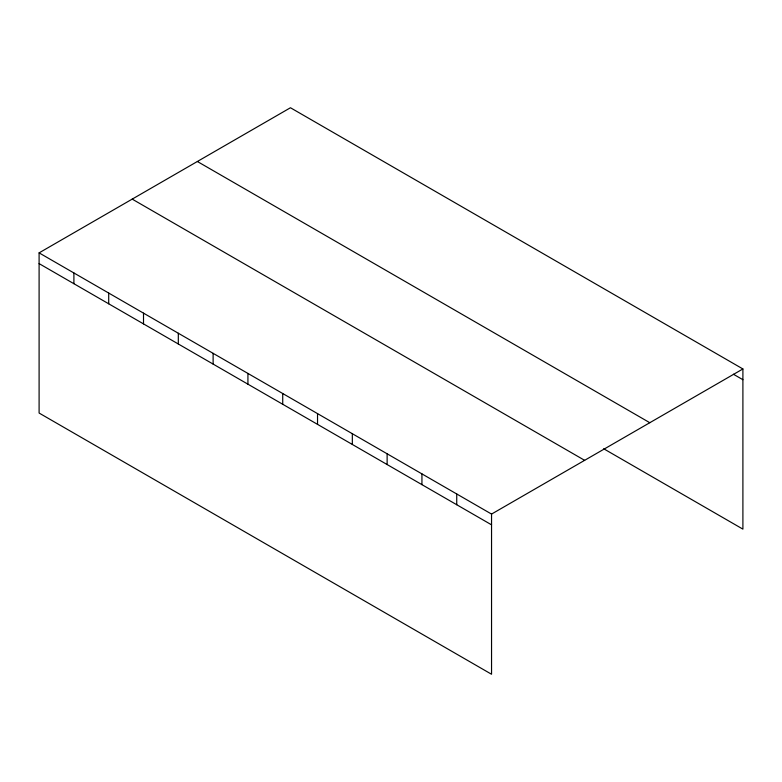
<?xml version="1.0" encoding="UTF-8"?>
<svg xmlns="http://www.w3.org/2000/svg" width="782" height="782" viewBox="0 0 782 782"><rect width="100%" height="100%" fill="white"/><g stroke="black" fill="none" stroke-linecap="round" stroke-linejoin="round"><path stroke-width="1.17" d="M39.1 252.869L491.546 514.077L491.546 674.25L39.1 413.043L39.1 252.869L290.454 107.75L742.9 368.957L742.9 529.131L603.684 448.76M491.546 514.077L742.9 368.957M733.408 374.236L742.9 379.71M197.357 161.493L649.803 422.71M132.197 199.117L584.643 460.334M39.1 263.612L491.546 524.83M456.737 493.989L456.737 504.742M421.938 473.892L421.938 484.645M387.129 453.804L387.139 464.557M352.33 433.707L352.34 444.459M317.531 413.61L317.531 424.372M282.722 393.522L282.732 404.274M247.923 373.425L247.923 384.177M213.115 353.337L213.124 364.089M178.316 333.24L178.316 343.992M143.507 313.142L143.517 323.904M108.708 293.055L108.708 303.807M73.899 272.957L73.909 283.71"/></g></svg>
